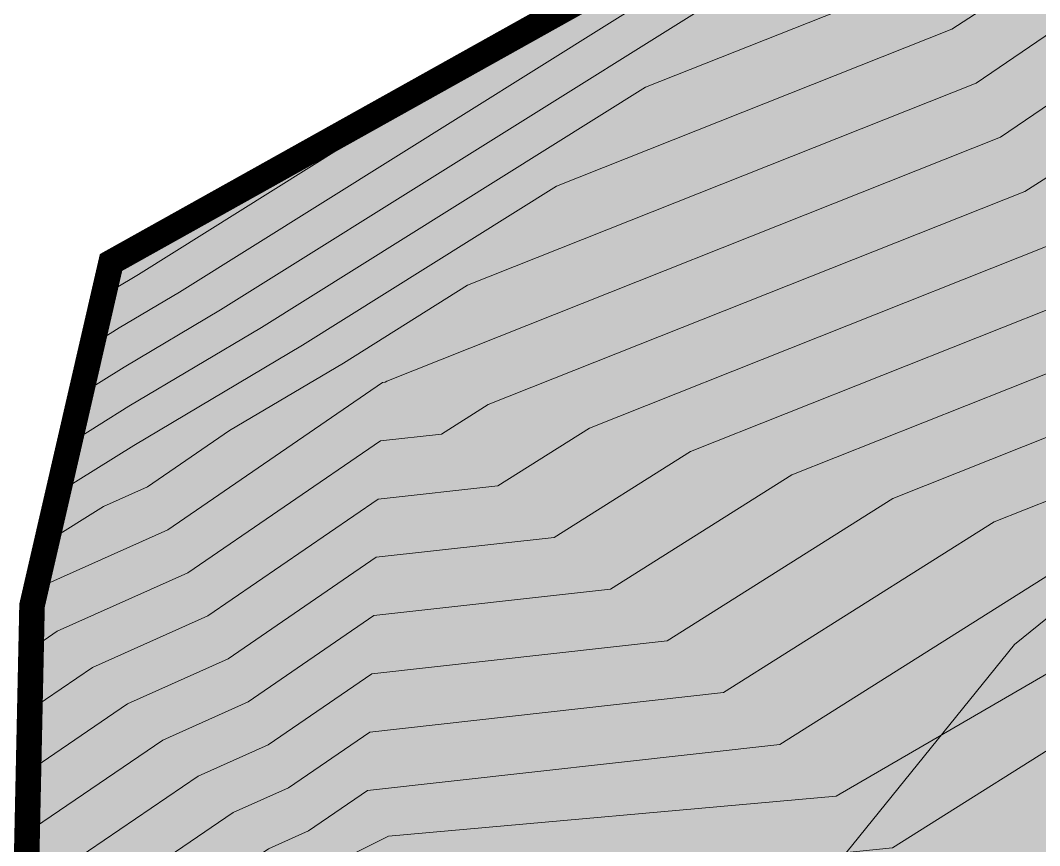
# Model space of a CAD drawing. Header units: inches. Extents: x 218980 to 233865, y 587194 to 599270.
# Drawn here: x 219179.64 to 219219.52, y 587605.81 to 587638.1 of the extents above; entities that cross this region are included whole.
import ezdxf

# ---------------------------------------------------------------- set-up
doc = ezdxf.new("R2010")
doc.units = ezdxf.units.IN
doc.header["$MEASUREMENT"] = 0
for name, pattern in [('01', [0]), ('DASHDOT2', [0.5, 0.25, -0.125, 0, -0.125]), ('State_Boundary_2', [13.5, 5, -1.6, 0.3, -1.6, 5])]:
    doc.linetypes.add(name, pattern=pattern)
for name, color, linetype, lineweight in [('Forest and Steep Slope', 66, '01', 0), ('Major Contour', 250, 'Continuous', 0), ('Minor Contour', 250, 'Continuous', 0), ('Planning Boundary', 222, '01', 0), ('Town Boundary', 220, 'DASHDOT2', 30)]:
    doc.layers.add(name, color=color, linetype=linetype, lineweight=lineweight)
doc.layers.add('Open Space Within Settlement Active', color=7, linetype='01', lineweight=0, true_color=0xb1d336)
doc.layers.add('Open Space Within Settlement Passive', color=7, linetype='01', lineweight=0, true_color=0xcbe279)

msp = doc.modelspace()

# ---------------------------------------------------------------- hatches: boundary and pattern name
at = {"layer": 'Forest and Steep Slope'}
h = msp.add_hatch(color=256, dxfattribs=at)
h.dxf.hatch_style = 1
edge = h.paths.add_edge_path()
edge.add_line((219286.194, 587701.647), (219301.841, 587711.176))
edge.add_line((219301.841, 587711.176), (219319.596, 587720.066))
edge.add_line((219319.596, 587720.066), (219337.234, 587727.117))
edge.add_line((219337.234, 587727.117), (219354.251, 587732.686))
edge.add_line((219354.251, 587732.686), (219371.374, 587738.249))
edge.add_line((219371.374, 587738.249), (219382.136, 587741.746))
edge.add_line((219382.136, 587741.746), (219366.621, 587744.792))
edge.add_line((219366.621, 587744.792), (219353.343, 587745.427))
edge.add_line((219353.343, 587745.427), (219287.358, 587726.896))
edge.add_line((219287.358, 587726.896), (219262.608, 587721.832))
edge.add_line((219262.608, 587721.832), (219250.01, 587716.562))
edge.add_line((219250.01, 587716.562), (219243.164, 587716.343))
edge.add_line((219243.164, 587716.343), (219235.832, 587714.183))
edge.add_line((219235.832, 587714.183), (219229.424, 587705.341))
edge.add_line((219229.424, 587705.341), (219227.48, 587702.311))
edge.add_line((219227.48, 587702.311), (219212.774, 587645.15))
edge.add_line((219212.774, 587645.15), (219183.189, 587628.626))
edge.add_line((219183.189, 587628.626), (219180.099, 587615.206))
edge.add_line((219180.099, 587615.206), (219179.48, 587586.322))
edge.add_line((219179.48, 587586.322), (219133.366, 587559.17))
edge.add_line((219133.366, 587559.17), (219091.397, 587544.284))
edge.add_line((219091.397, 587544.284), (219048.906, 587533.2))
edge.add_line((219048.906, 587533.2), (219016.853, 587502.186))
edge.add_line((219016.853, 587502.186), (219012.006, 587498.151))
edge.add_line((219012.006, 587498.151), (218982.942, 587477.15))
edge.add_line((218982.942, 587477.15), (218980.217, 587473.076))
edge.add_line((218980.217, 587473.076), (218991.285, 587443.136))
edge.add_line((218991.285, 587443.136), (218998.354, 587452.947))
edge.add_line((218998.354, 587452.947), (218991.053, 587458.208))
edge.add_line((218991.053, 587458.208), (219001.424, 587472.602))
edge.add_line((219001.424, 587472.602), (219004.198, 587476.452))
edge.add_arc((219057.745, 587437.868), 66, 131.64433, 144.2249, ccw=False)
edge.add_arc((219057.745, 587437.868), 66, 112.89508, 131.64433, ccw=False)
edge.add_arc((219057.745, 587437.868), 66, 104.75474, 112.89508, ccw=False)
edge.add_line((219040.936, 587501.691), (219047.671, 587503.465))
edge.add_line((219047.671, 587503.465), (219056.92, 587514.406))
edge.add_line((219056.92, 587514.406), (219078.93, 587524.089))
edge.add_line((219078.93, 587524.089), (219099.179, 587528.491))
edge.add_line((219099.179, 587528.491), (219129.772, 587542.137))
edge.add_line((219129.772, 587542.137), (219153.542, 587545.438))
edge.add_line((219153.542, 587545.438), (219180.834, 587544.778))
edge.add_line((219180.834, 587544.778), (219186.946, 587553.841))
edge.add_line((219186.946, 587553.841), (219186.724, 587565.185))
edge.add_line((219186.724, 587565.185), (219190.283, 587578.308))
edge.add_line((219190.283, 587578.308), (219198.958, 587589.652))
edge.add_line((219198.958, 587589.652), (219209.19, 587602.108))
edge.add_line((219209.19, 587602.108), (219218.532, 587613.674))
edge.add_line((219218.532, 587613.674), (219224.316, 587618.345))
edge.add_line((219224.316, 587618.345), (219228.764, 587620.125))
edge.add_line((219228.764, 587620.125), (219230.097, 587620.071))
edge.add_line((219230.097, 587620.071), (219227.078, 587623.359))
edge.add_line((219227.078, 587623.359), (219222.569, 587627.095))
edge.add_line((219222.569, 587627.095), (219220.049, 587633.034))
edge.add_line((219220.049, 587633.034), (219223.503, 587638.851))
edge.add_line((219223.503, 587638.851), (219238.476, 587646.319))
edge.add_line((219238.476, 587646.319), (219230.507, 587655.291))
edge.add_line((219230.507, 587655.291), (219243.792, 587667.033))
edge.add_line((219243.792, 587667.033), (219257.077, 587678.776))
edge.add_line((219257.077, 587678.776), (219270.34, 587690.419))
edge.add_line((219270.34, 587690.419), (219286.194, 587701.647))
at = {"layer": 'Open Space Within Settlement Passive'}
h = msp.add_hatch(color=256, dxfattribs=at)
h.dxf.hatch_style = 1
h.paths.add_polyline_path([(219227.801, 587581.216), (219239.886, 587570.745), (219233.409, 587576.711), (219231.434, 587578.53), (219231.878, 587580.977), (219233.88, 587583.424), (219236.105, 587585.203), (219242.555, 587588.762), (219249.673, 587594.323), (219250.341, 587596.77), (219250.118, 587600.773), (219247.671, 587605.667), (219238.996, 587615.676), (219234.325, 587619.902), (219228.764, 587620.125), (219224.316, 587618.345), (219218.532, 587613.674), (219209.19, 587602.108), (219198.958, 587589.652), (219190.283, 587578.308), (219186.724, 587565.185), (219186.946, 587553.841), (219193.397, 587551.616), (219196.289, 587552.284), (219201.258, 587551.621), (219218.768, 587579.835, -0.462066)])

# ---------------------------------------------------------------- linework, layer by layer
at = {"layer": 'Forest and Steep Slope'}
for points in [[(219227.48, 587702.311), (219212.774, 587645.15), (219183.189, 587628.626), (219180.099, 587615.206), (219179.48, 587586.322)], [(219190.283, 587578.308), (219198.958, 587589.652), (219209.19, 587602.108), (219218.532, 587613.674), (219224.316, 587618.345)]]:
    msp.add_lwpolyline(points, dxfattribs=at)
at = {"layer": 'Major Contour'}
for points, elevation in [([(219181.114, 587619.615), (219184.081, 587621.47), (219190.677, 587625.384), (219200.619, 587631.608), (219216.088, 587637.756), (219219.885, 587640.238)], 2845), ([(219179.96, 587608.712), (219179.96, 587608.712), (219183.838, 587611.356), (219187.768, 587613.117), (219193.56, 587617.088), (219200.528, 587617.866), (219205.862, 587621.229), (219220.828, 587627.177)], 2840), ([(219179.703, 587596.75), (219179.704, 587596.75), (219188.063, 587602.433), (219192.637, 587605.478), (219194.044, 587606.181), (219211.56, 587607.746), (219224.24, 587615.106)], 2835)]:
    msp.add_lwpolyline(points, dxfattribs=dict(at, elevation=elevation))
at = {"layer": 'Minor Contour'}
for points in [[(219182.003, 587623.473), (219183.699, 587624.534), (219187.471, 587626.772), (219207.576, 587639.358), (219214.192, 587641.988), (219215.713, 587643.189), (219216.721, 587645.07), (219228.145, 587663.464)], [(219181.559, 587621.544), (219183.89, 587623.002), (219189.074, 587626.078), (219204.097, 587635.483), (219215.14, 587639.872), (219217.72, 587641.387), (219219.361, 587645.016), (219228.657, 587659.984)], [(219182.447, 587625.403), (219183.508, 587626.066), (219185.868, 587627.466), (219211.054, 587643.233), (219213.244, 587644.104), (219213.796, 587644.698), (219214.081, 587645.124), (219218.674, 587652.519), (219218.992, 587654.234), (219220.457, 587656.429)], [(219180.67, 587617.686), (219182.888, 587619.072), (219184.621, 587619.849), (219187.829, 587622.048), (219192.28, 587624.69), (219197.14, 587627.733), (219217.036, 587635.641), (219222.105, 587639.111)], [(219182.891, 587627.332), (219183.318, 587627.598), (219184.265, 587628.161), (219200.068, 587638.054)], [(219180.226, 587615.757), (219180.718, 587616.065), (219185.408, 587618.166), (219193.809, 587623.927), (219193.909, 587623.938), (219193.985, 587623.986), (219217.984, 587633.525), (219224.216, 587637.765)], [(219180.062, 587613.497), (219180.063, 587613.497), (219181.083, 587614.193), (219186.195, 587616.483), (219193.726, 587621.647), (219196.115, 587621.914), (219197.944, 587623.067), (219218.932, 587631.409), (219225.745, 587635.729)], [(219180.011, 587611.104), (219180.011, 587611.104), (219182.46, 587612.774), (219186.981, 587614.8), (219193.643, 587619.368), (219198.322, 587619.89), (219201.903, 587622.148), (219219.88, 587629.293)], [(219179.908, 587606.32), (219179.909, 587606.32), (219185.215, 587609.938), (219188.555, 587611.434), (219193.476, 587614.809), (219202.735, 587615.842), (219209.821, 587620.31), (219221.776, 587625.061)], [(219179.857, 587603.927), (219179.858, 587603.927), (219186.592, 587608.519), (219189.342, 587609.751), (219193.393, 587612.529), (219204.941, 587613.818), (219213.78, 587619.391), (219222.724, 587622.946)], [(219179.806, 587601.535), (219179.806, 587601.535), (219187.969, 587607.101), (219190.128, 587608.068), (219193.31, 587610.25), (219207.147, 587611.794), (219217.74, 587618.472), (219223.672, 587620.83)], [(219179.755, 587599.143), (219179.755, 587599.143), (219189.346, 587605.682), (219190.915, 587606.385), (219193.226, 587607.97), (219209.354, 587609.77), (219221.699, 587617.553)], [(219179.652, 587594.358), (219179.653, 587594.358), (219187.442, 587599.631), (219192.488, 587603.019), (219194.578, 587603.767), (219213.767, 587605.722), (219221.957, 587610.885)]]:
    msp.add_lwpolyline(points, dxfattribs=at)
at = {"layer": 'Open Space Within Settlement Active'}
msp.add_lwpolyline([(219186.946, 587553.841), (219186.724, 587565.185), (219190.283, 587578.308), (219198.958, 587589.652), (219209.19, 587602.108), (219218.532, 587613.674), (219224.316, 587618.345)], dxfattribs=at)
at = {"layer": 'Planning Boundary', "lineweight": 5, "const_width": 1}
msp.add_lwpolyline([(219227.48, 587702.311), (219212.774, 587645.15), (219183.189, 587628.626), (219180.099, 587615.206), (219179.48, 587586.322)], dxfattribs=at)
at = {"layer": 'Town Boundary', "linetype": 'State_Boundary_2'}
msp.add_lwpolyline([(219179.48, 587586.322), (219180.099, 587615.206), (219183.189, 587628.626), (219212.774, 587645.15), (219227.48, 587702.311)], dxfattribs=at)

doc.saveas('drawing.dxf')
